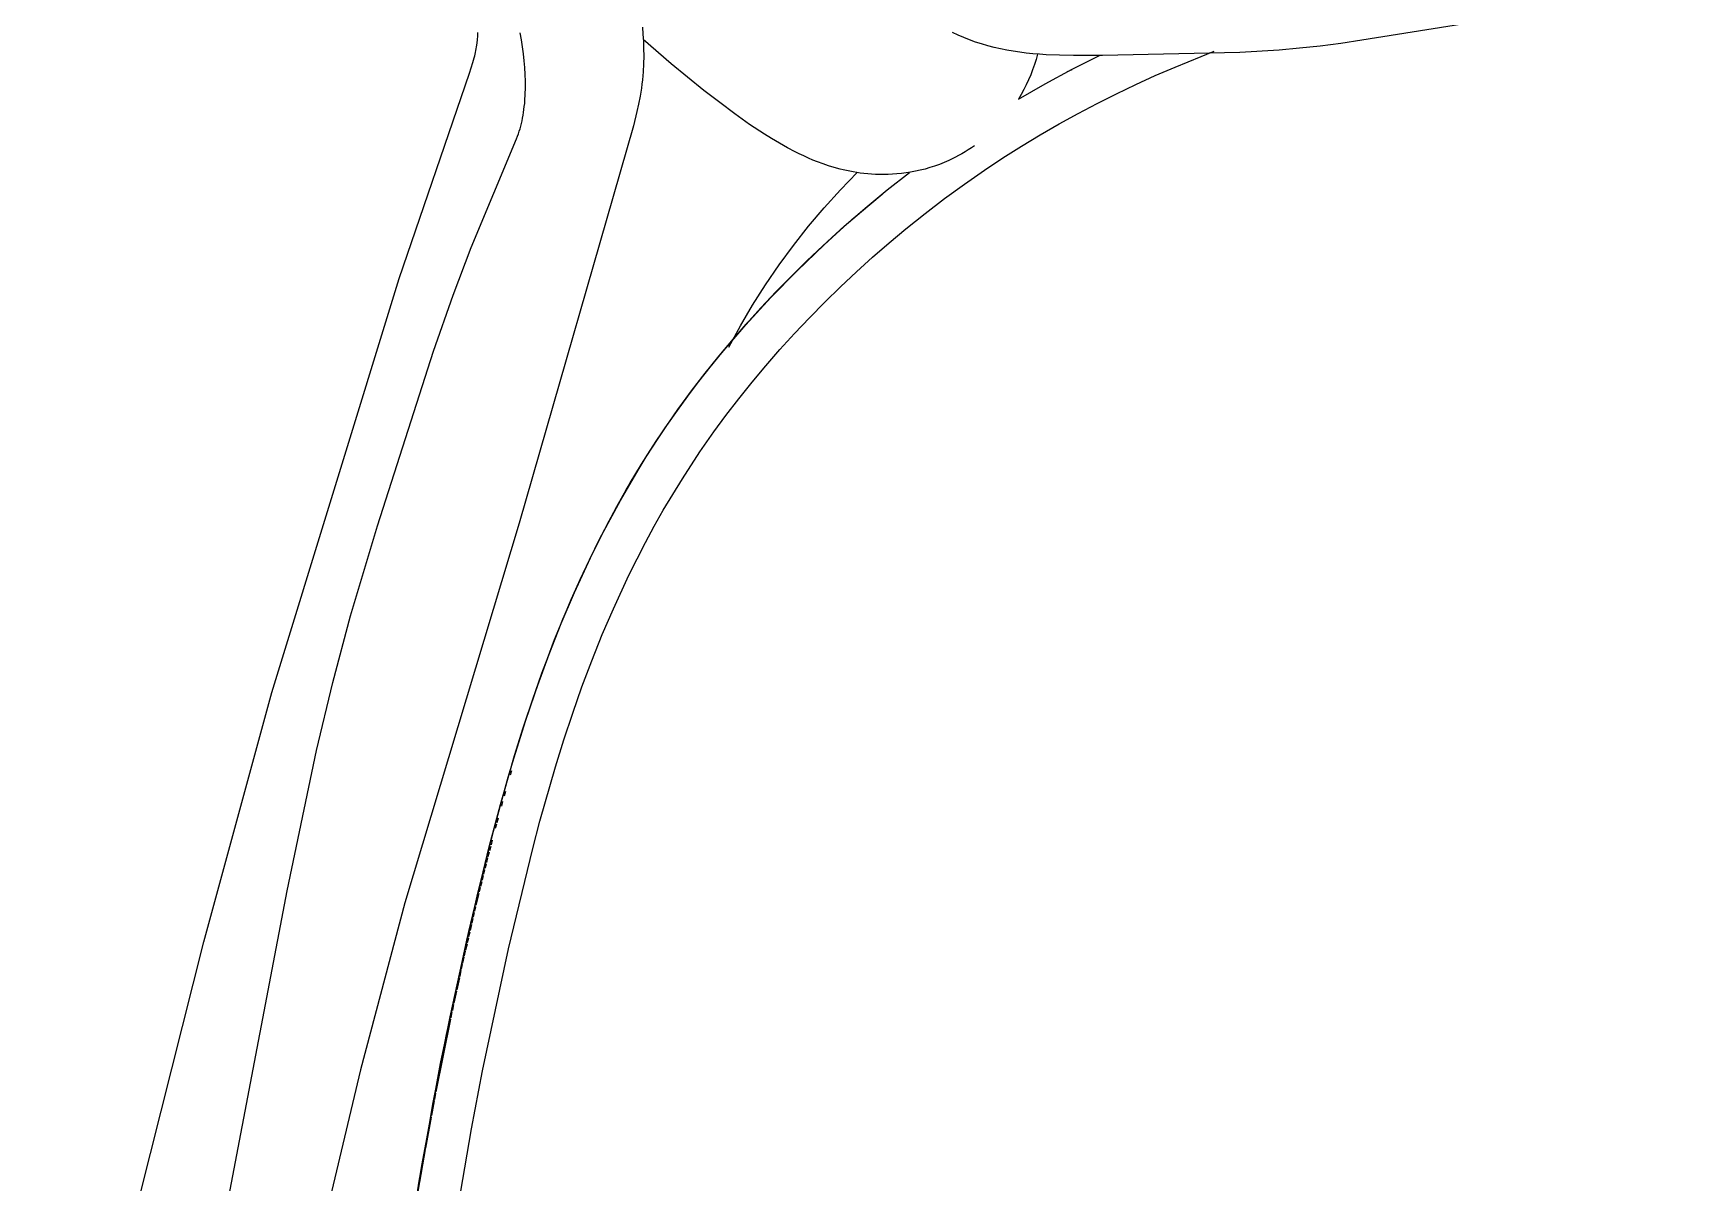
# Model space of a CAD drawing. Header units: millimetres. Extents: x 1933 to 24107, y 1228 to 18074.
# Drawn here: x 20138 to 20331.4, y 12025.6 to 12160.2 of the extents above; entities that cross this region are included whole.
import ezdxf

# ---------------------------------------------------------------- set-up
doc = ezdxf.new("R2010")
doc.units = ezdxf.units.MM
doc.layers.add('1', color=7, linetype='Continuous')

# ---------------------------------------------------------------- blocks, each defined once
blk = doc.blocks.new('Armchair 04_topt_dwgmodels.com')
at = {"color": 0}
for points in [[(-186.9, 437.74), (-186.84, 436.93), (-186.79, 436.1), (-186.76, 435.24), (-186.75, 434.37), (-186.77, 433.45), (-186.82, 432.52), (-186.86, 432.05), (-186.9, 431.57), (-186.96, 431.08), (-187.02, 430.59), (-187.09, 430.12), (-187.17, 429.65), (-187.35, 428.75), (-187.54, 427.89), (-187.96, 426.2), (-201.32, 379.66), (-214.72, 335.22), (-219.91, 315.65), (-238.71, 236.5)], [(-64.85, 442.27), (-102.69, 436.22), (-105.14, 435.84), (-107.57, 435.52), (-109.97, 435.27), (-112.34, 435.07), (-116.95, 434.79), (-133.06, 434.44), (-136.44, 434.42), (-138.06, 434.45), (-139.64, 434.52), (-140.43, 434.57), (-141.2, 434.63), (-141.97, 434.71), (-142.73, 434.81), (-143.49, 434.92), (-144.24, 435.05), (-144.99, 435.2), (-145.73, 435.37), (-146.47, 435.57), (-147.19, 435.78), (-147.9, 436.01), (-148.6, 436.26), (-149.27, 436.53), (-149.94, 436.82), (-150.59, 437.12)], [(-258.25, 251.33), (-238.26, 330.67), (-230.31, 359.86), (-215.39, 408.33), (-207.14, 432.37), (-206.74, 433.62), (-206.59, 434.14), (-206.53, 434.38), (-206.48, 434.59), (-206.43, 434.8), (-206.39, 435.02), (-206.35, 435.23), (-206.32, 435.44), (-206.26, 435.86), (-206.22, 436.29), (-206.19, 436.71), (-206.18, 437.13)], [(-239.01, 281.54), (-228.49, 336.62), (-225.06, 353.06), (-223.16, 361.02), (-221.09, 368.82), (-217.93, 379.37), (-211.38, 399.8), (-209.08, 406.36), (-206.95, 411.96), (-201.66, 424.66), (-201.54, 424.97), (-201.43, 425.26), (-201.33, 425.56), (-201.23, 425.85), (-201.15, 426.15), (-201.07, 426.46), (-200.99, 426.78), (-200.93, 427.1), (-200.87, 427.43), (-200.82, 427.76), (-200.77, 428.11), (-200.73, 428.45), (-200.69, 428.81), (-200.66, 429.17), (-200.62, 429.9), (-200.61, 430.66), (-200.61, 431.43), (-200.64, 432.21), (-200.68, 433.01), (-200.75, 433.81), (-200.84, 434.62), (-200.95, 435.44), (-201.07, 436.25), (-201.22, 437.07)], [(-148.03, 423.86), (-148.39, 423.61), (-148.76, 423.37), (-149.13, 423.14), (-149.5, 422.92), (-149.88, 422.71), (-150.26, 422.51), (-150.64, 422.32), (-151.02, 422.14), (-151.57, 421.9), (-152.14, 421.68), (-152.71, 421.48), (-153.27, 421.3), (-153.82, 421.14), (-154.39, 420.99), (-154.95, 420.87), (-155.5, 420.76), (-156.03, 420.68), (-156.58, 420.61), (-157.12, 420.56), (-157.63, 420.52), (-158.13, 420.5), (-158.64, 420.49), (-159.14, 420.49), (-159.61, 420.5), (-160.07, 420.53), (-160.53, 420.57), (-160.98, 420.61), (-161.41, 420.67), (-161.82, 420.73), (-162.23, 420.8), (-162.64, 420.87), (-163.02, 420.95), (-163.39, 421.04), (-163.76, 421.13), (-164.47, 421.32), (-165.11, 421.52), (-165.76, 421.74), (-166.39, 421.97), (-166.95, 422.19), (-167.48, 422.42), (-168.02, 422.67), (-168.55, 422.91), (-169.03, 423.15), (-169.93, 423.63), (-170.87, 424.16), (-171.79, 424.7), (-172.63, 425.22), (-174.36, 426.37), (-176.1, 427.6), (-177.86, 428.91), (-179.7, 430.34), (-183.52, 433.47), (-186.8, 436.3)], [(-209.21, 295.28), (-206.92, 308.74), (-205.63, 315.55), (-202.59, 329.85), (-199.75, 341.58), (-198.9, 344.8), (-197.08, 351.14), (-196.1, 354.29), (-195.06, 357.43), (-193.98, 360.5), (-192.83, 363.55), (-191.6, 366.62), (-190.29, 369.66), (-188.48, 373.57), (-187.53, 375.5), (-186.54, 377.41), (-185.52, 379.31), (-184.46, 381.19), (-183.36, 383.04), (-182.23, 384.88), (-180.18, 388.02), (-178.55, 390.36), (-177.15, 392.27), (-175.63, 394.25), (-174.06, 396.2), (-172.46, 398.11), (-170.81, 399.99), (-169.09, 401.88), (-167.34, 403.73), (-165.55, 405.55), (-163.72, 407.34), (-161.85, 409.09), (-159.95, 410.81), (-158.02, 412.49), (-156.05, 414.14), (-153.81, 415.93), (-151.53, 417.68), (-149.21, 419.38), (-146.86, 421.02), (-144.71, 422.44), (-142.54, 423.81), (-140.33, 425.14), (-138.11, 426.43), (-135.9, 427.64), (-133.67, 428.81), (-131.42, 429.94), (-129.15, 431.03), (-126.86, 432.07), (-124.55, 433.08), (-119.95, 434.95)], [(-140.64, 434.58), (-140.81, 433.97), (-141, 433.36), (-141.22, 432.76), (-141.45, 432.17), (-141.7, 431.58), (-141.97, 431.01), (-142.26, 430.44), (-142.56, 429.88), (-142.89, 429.33)], [(-142.89, 429.33), (-139.76, 431.11), (-136.6, 432.82), (-133.38, 434.43)], [(-137.12, 432.54), (-136.61, 432.81)], [(-214.81, 291.67), (-211.41, 311.84), (-209.43, 321.88), (-207.23, 331.88), (-204.83, 341.79), (-203.53, 346.72), (-202.13, 351.62), (-200.61, 356.49), (-198.97, 361.29), (-197.18, 366.04), (-195.23, 370.75), (-194.18, 373.08), (-193.1, 375.39), (-191.97, 377.68), (-190.8, 379.94), (-189.58, 382.17), (-188.32, 384.38), (-187, 386.57), (-185.64, 388.73), (-184.22, 390.86), (-182.75, 392.97), (-181.23, 395.04), (-179.68, 397.08), (-178.08, 399.08), (-176.43, 401.04), (-174.75, 402.98), (-173.03, 404.88), (-171.27, 406.75), (-169.47, 408.59), (-167.65, 410.39), (-165.79, 412.15), (-163.32, 414.39), (-160.81, 416.57), (-158.25, 418.69), (-155.63, 420.74)], [(-176.78, 400.27), (-175.43, 402.76), (-174, 405.2), (-172.48, 407.59), (-170.88, 409.92), (-169.21, 412.2), (-167.46, 414.43), (-165.63, 416.59), (-163.73, 418.69), (-161.76, 420.72)], [(-156.15, 420.34), (-155.62, 420.74)], [(-216.12, 282.7), (-213.05, 302.62), (-210.53, 316.41), (-207.47, 330.85), (-204.59, 342.72), (-203.73, 345.99), (-201.87, 352.48), (-200.86, 355.71), (-199.79, 358.93), (-198.67, 362.1), (-197.49, 365.25), (-196.22, 368.42), (-194.87, 371.57), (-192.98, 375.63), (-191.99, 377.64), (-190.96, 379.63), (-189.89, 381.61), (-188.79, 383.57), (-187.65, 385.51), (-186.47, 387.43), (-184.32, 390.71), (-182.61, 393.16), (-181.15, 395.16), (-179.56, 397.22), (-177.93, 399.26), (-176.25, 401.25), (-174.54, 403.21), (-172.76, 405.17), (-170.94, 407.09), (-169.08, 408.98), (-167.18, 410.83), (-165.24, 412.65), (-163.27, 414.44), (-161.27, 416.18), (-158.84, 418.2)], [(-215.1, 289.7), (-212.73, 304.47), (-209.85, 319.8), (-206.26, 336), (-204.54, 342.9), (-202.61, 349.95), (-201.54, 353.52), (-200.4, 357.11), (-199.16, 360.71), (-197.84, 364.32), (-196.41, 367.94), (-194.87, 371.55), (-193.2, 375.15), (-191.41, 378.74), (-189.49, 382.31), (-187.42, 385.86), (-186.33, 387.62), (-185.2, 389.38), (-184.03, 391.12), (-182.81, 392.86), (-181.58, 394.56), (-180.3, 396.25), (-178.98, 397.93), (-177.62, 399.6), (-174.81, 402.89), (-171.87, 406.1), (-168.8, 409.23), (-165.63, 412.27), (-162.37, 415.21), (-159.02, 418.04)], [(-202.34, 350.19), (-202.19, 350.71)], [(-203.04, 347.76), (-202.89, 348.29)], [(-203.38, 346.55), (-203.24, 347.07)], [(-204.09, 343.95), (-203.95, 344.48)], [(-203.9, 344.64), (-203.76, 345.17)], [(-204.59, 342.03), (-204.45, 342.56)], [(-205.12, 339.96), (-204.99, 340.49)], [(-204.95, 340.65), (-204.81, 341.18)], [(-204.77, 341.34), (-204.63, 341.87)], [(-205.47, 338.57), (-205.34, 339.1)], [(-205.29, 339.26), (-205.16, 339.79)], [(-205.98, 336.49), (-205.85, 337.02)], [(-205.81, 337.18), (-205.68, 337.71)], [(-205.64, 337.88), (-205.51, 338.41)], [(-206.52, 334.24), (-206.39, 334.77)], [(-206.35, 334.93), (-206.02, 336.32)], [(-207.05, 331.98), (-206.88, 332.68)], [(-206.84, 332.84), (-206.72, 333.38)], [(-206.68, 333.54), (-206.56, 334.07)], [(-207.37, 330.59), (-207.24, 331.12)], [(-207.21, 331.29), (-207.08, 331.82)], [(-207.92, 328.17), (-207.76, 328.87)], [(-207.72, 329.03), (-207.6, 329.56)], [(-207.56, 329.73), (-207.4, 330.43)], [(-208.26, 326.61), (-208.11, 327.31)], [(-208.07, 327.47), (-207.95, 328)], [(-208.6, 325.05), (-208.3, 326.44)], [(-209.12, 322.62), (-208.98, 323.32)], [(-208.94, 323.48), (-208.64, 324.88)], [(-211.04, 313.08), (-209.34, 321.59)], [(-209.31, 321.75), (-209.16, 322.45)], [(-211.57, 310.31), (-211.24, 312.05)], [(-211.21, 312.21), (-211.08, 312.92)], [(-212.26, 306.49), (-211.6, 310.14)], [(-212.96, 302.51), (-212.29, 306.33)]]:
    blk.add_lwpolyline(points, dxfattribs=at)

msp = doc.modelspace()

# ---------------------------------------------------------------- block references
at = {"layer": '1', "color": 36}
msp.add_blockref('Armchair 04_topt_dwgmodels.com', (20396.26, 11723.15), dxfattribs=at)

doc.saveas('drawing.dxf')
